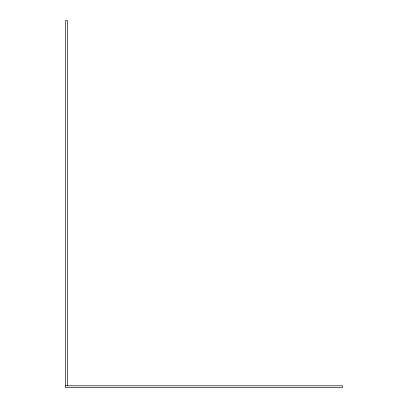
<?xml version="1.0" encoding="UTF-8"?>
<svg xmlns="http://www.w3.org/2000/svg" width="408" height="408" viewBox="0 0 408 408"><rect width="100%" height="100%" fill="white"/><g stroke="black" fill="none" stroke-linecap="round" stroke-linejoin="round"><path stroke-width="0.61" d="M65.571 385.8L342.429 385.8L342.429 387.6L65.571 387.6L65.571 20.4L67.376 20.4L67.376 385.8"/></g></svg>
